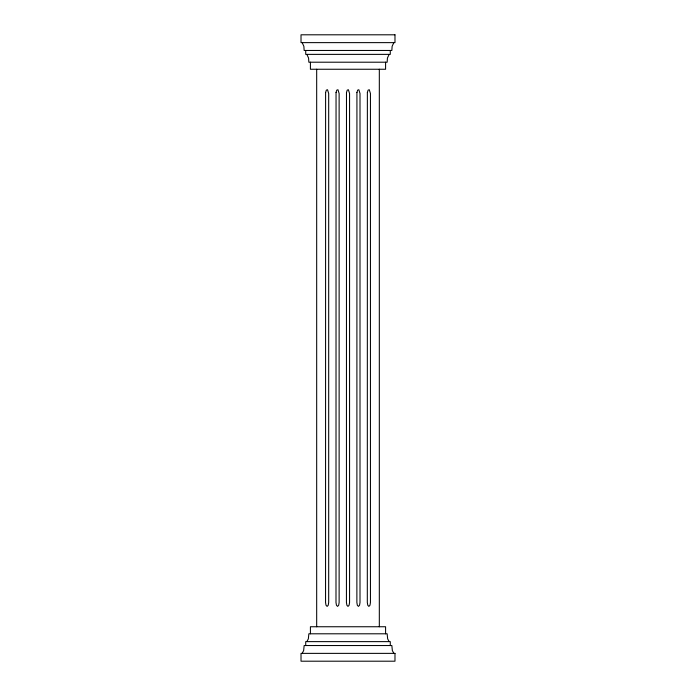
<?xml version="1.0" encoding="UTF-8"?>
<svg xmlns="http://www.w3.org/2000/svg" width="696" height="696" viewBox="0 0 696 696"><rect width="100%" height="100%" fill="white"/><g stroke="black" fill="none" stroke-linecap="round" stroke-linejoin="round"><path stroke-width="1.04" d="M393.71 42.917L392.126 46.31L391.848 50.46L304.152 50.46L303.874 46.31L302.29 42.917M389.012 54.662L387.428 58.055L387.15 62.205L308.85 62.205L308.572 58.055L306.988 54.662M306.988 641.338L308.345 638.858L308.85 633.795L387.15 633.795L387.655 638.858L389.012 641.338M302.29 653.083L303.647 650.603L304.152 645.54L391.848 645.54L392.353 650.603L393.71 653.083M390.282 50.46L390.282 54.375L305.718 54.375L305.718 50.46M390.282 645.54L390.282 641.625L305.718 641.625L305.718 645.54M385.584 62.205L385.584 69.252L310.416 69.252L310.416 62.205M385.584 633.795L385.584 626.748L310.416 626.748L310.416 633.795M379.32 69.252L379.32 626.748M316.68 69.252L316.68 626.748M325.606 92.516L325.554 602.475L326.015 605.242L327.12 606.39L328.225 605.242L328.686 602.475L328.686 93.525L327.529 89.741L326.337 90.132L325.606 92.516M336.046 92.516L335.994 602.475L336.455 605.242L337.56 606.39L338.665 605.242L339.126 602.475L339.126 93.525L337.969 89.741L336.777 90.132L336.046 92.516M346.486 92.516L346.434 602.475L346.895 605.242L348 606.39L349.105 605.242L349.566 602.475L349.566 93.525L348.409 89.741L347.217 90.132L346.486 92.516M356.926 92.516L356.874 602.475L357.335 605.242L358.44 606.39L359.545 605.242L360.006 602.475L360.006 93.525L358.849 89.741L357.657 90.132L356.926 92.516M367.366 92.516L367.314 602.475L367.775 605.242L368.88 606.39L369.985 605.242L370.446 602.475L370.446 93.525L369.289 89.741L368.097 90.132L367.366 92.516M394.98 34.8L301.02 34.8L301.02 42.63L394.98 42.63L394.98 34.8M394.98 653.37L301.02 653.37L301.02 661.2L394.98 661.2L394.98 653.37"/></g></svg>
